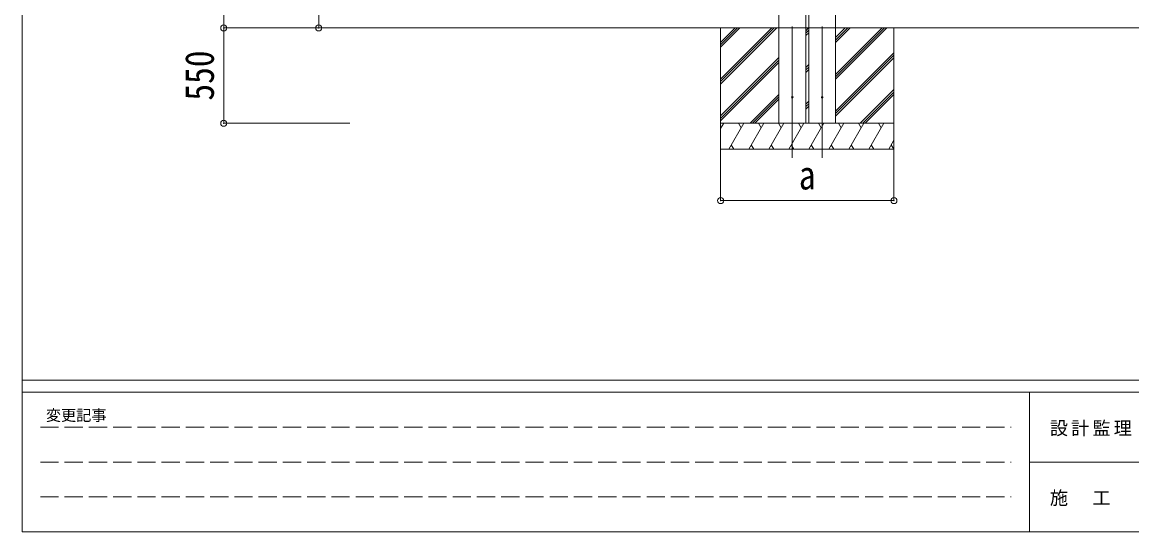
# Model space of a CAD drawing. Units: millimetres at full size; details may follow other scales. Extents: x -9783 to 33612, y -6828 to 13249.
# Drawn here: x -9783 to -3378, y -6828 to -3887 of the extents above; entities that cross this region are included whole.
import ezdxf
from ezdxf.enums import TextEntityAlignment as Align

# ---------------------------------------------------------------- set-up
doc = ezdxf.new("R2010")
doc.units = ezdxf.units.MM
doc.header["$LTSCALE"] = 35
doc.header["$PDMODE"] = 32
doc.header["$PDSIZE"] = 35
doc.linetypes.add('DASHED3', pattern=[4, 3, -1])
for name, color, linetype, lineweight in [('0-0_0', 7, 'Continuous', 9), ('0-1_本体', 4, 'Continuous', 9), ('0-2_部品', 7, 'Continuous', 9), ('0-8_PARTS2', 2, 'Continuous', 9), ('0-A_寸法', 6, 'Continuous', 9), ('F-0_240', 7, 'Continuous', 9)]:
    doc.layers.add(name, color=color, linetype=linetype, lineweight=lineweight)
doc.styles.add('ＭＳ ゴシック', font='')
doc.styles.get('ＭＳ ゴシック').set_extended_font_data('MS Gothic')

msp = doc.modelspace()

# ---------------------------------------------------------------- linework, layer by layer
at = {"layer": '0-0_0'}
for p, q in [((-8255.19, -3920.32), (-2248.52, -3920.32)), ((-5751.22, -3920.32), (-5751.22, -4620.32)), ((-5751.22, -4215.65), (-5455.89, -3920.32)), ((-5751.22, -4229.79), (-5441.75, -3920.32)), ((-5751.22, -4243.94), (-5427.6, -3920.32)), ((-5751.22, -4003.52), (-5668.02, -3920.32)), ((-5751.22, -4017.66), (-5653.88, -3920.32)), ((-5751.22, -4031.8), (-5639.74, -3920.32)), ((-5259.96, -3920.32), (-5242.94, -3920.32)), ((-5259.49, -3936.06), (-5243.75, -3920.32)), ((-5259.49, -3950.2), (-5242.94, -3933.66)), ((-5259.49, -3964.35), (-5242.94, -3947.8)), ((-5087.44, -4216.56), (-4791.2, -3920.32)), ((-5087.44, -4188.28), (-4819.49, -3920.32)), ((-5087.44, -4202.42), (-4805.34, -3920.32)), ((-5087.44, -4004.43), (-5003.33, -3920.32)), ((-5087.44, -3990.29), (-5017.48, -3920.32)), ((-5087.44, -3976.15), (-5031.62, -3920.32)), ((-4751.22, -3920.32), (-4751.22, -4620.32)), ((-5751.22, -4427.78), (-5414.99, -4091.56)), ((-5087.44, -4400.41), (-4751.22, -4064.19)), ((-5087.44, -4414.55), (-4751.22, -4078.33)), ((-5087.44, -4428.69), (-4751.22, -4092.47)), ((-5751.22, -4441.92), (-5414.99, -4105.7)), ((-5751.22, -4456.07), (-5414.99, -4119.84)), ((-5259.49, -4148.19), (-5242.94, -4131.64)), ((-5259.49, -4162.33), (-5242.94, -4145.79)), ((-5259.49, -4176.48), (-5242.94, -4159.93)), ((-4945.23, -4470.32), (-4751.22, -4276.32)), ((-4931.08, -4470.32), (-4751.22, -4290.46)), ((-5581.62, -4470.32), (-5414.99, -4303.69)), ((-5567.48, -4470.32), (-5414.99, -4317.83)), ((-5553.34, -4470.32), (-5414.99, -4331.98)), ((-5259.49, -4360.32), (-5242.94, -4343.78)), ((-4916.94, -4470.32), (-4751.22, -4304.6)), ((-5259.49, -4374.47), (-5242.94, -4357.92)), ((-5259.49, -4388.61), (-5242.94, -4372.06)), ((-4751.22, -4470.32), (-5751.22, -4470.32)), ((-5751.22, -4500.56), (-5733.76, -4470.32)), ((-5704.89, -4620.32), (-5618.29, -4470.32)), ((-5633.29, -4496.31), (-5648.29, -4470.32)), ((-5589.42, -4620.32), (-5502.82, -4470.32)), ((-5517.82, -4496.31), (-5532.82, -4470.32)), ((-5473.95, -4620.32), (-5387.35, -4470.32)), ((-5402.35, -4496.31), (-5417.35, -4470.32)), ((-5358.48, -4620.32), (-5271.88, -4470.32)), ((-5286.88, -4496.31), (-5301.88, -4470.32)), ((-5243.01, -4620.32), (-5156.41, -4470.32)), ((-5171.41, -4496.31), (-5186.41, -4470.32)), ((-5127.54, -4620.32), (-5040.94, -4470.32)), ((-5055.94, -4496.3), (-5070.94, -4470.32)), ((-5012.07, -4620.32), (-4925.47, -4470.32)), ((-4955.47, -4470.32), (-4940.47, -4496.3)), ((-4896.6, -4620.32), (-4810, -4470.32)), ((-4825, -4496.3), (-4840, -4470.32)), ((-5748.76, -4496.31), (-5751.22, -4492.05)), ((-5689.89, -4594.34), (-5674.89, -4620.32)), ((-5574.42, -4594.34), (-5559.42, -4620.32)), ((-5458.95, -4594.34), (-5443.95, -4620.32)), ((-5343.48, -4594.34), (-5328.48, -4620.32)), ((-5228.01, -4594.34), (-5213.01, -4620.32)), ((-5112.54, -4594.34), (-5097.54, -4620.32)), ((-4997.07, -4594.34), (-4982.07, -4620.32)), ((-4881.6, -4594.34), (-4866.6, -4620.32)), ((-4781.13, -4620.32), (-4751.22, -4568.51)), ((-4766.13, -4594.34), (-4751.22, -4620.32)), ((-5751.22, -4620.32), (-4751.22, -4620.32))]:
    msp.add_line(p, q, dxfattribs=at)
at = {"layer": '0-1_本体'}
for p, q in [((-5415.46, -990.32), (-5415.46, -4470.32)), ((-5087.44, -990.32), (-5087.44, -4470.32)), ((-5259.96, -1165.44), (-5259.96, -4470.32)), ((-5242.94, -1165.44), (-5242.94, -4470.32))]:
    msp.add_line(p, q, dxfattribs=at)
at = {"layer": '0-2_部品'}
for centre in [(-5337.71, -4320.32), (-5165.19, -4320.32)]:
    msp.add_circle(centre, 4.5, dxfattribs=at)
at = {"layer": '0-8_PARTS2'}
for p, q in [((-5337.71, -3911.12), (-5337.71, -4670.32)), ((-5165.19, -3911.12), (-5165.19, -4670.32))]:
    msp.add_line(p, q, dxfattribs=at)
at = {"layer": '0-A_寸法'}
for p, q in [((-8619.43, -3920.32), (-8619.43, -1013.92)), ((-8071.46, -3920.32), (-8071.46, -1120.32)), ((-8619.43, -3920.32), (-7891.32, -3920.32)), ((-8619.43, -4470.32), (-8619.43, -3920.32)), ((-8619.43, -4470.32), (-7891.32, -4470.32)), ((-5751.22, -4916.71), (-5751.22, -4620.32)), ((-5751.22, -4676.73), (-5751.22, -4620.32)), ((-4751.22, -4916.71), (-4751.22, -4620.32)), ((-5751.22, -4916.71), (-4751.22, -4916.71))]:
    msp.add_line(p, q, dxfattribs=at)
for p in [(-8619.43, -3920.32), (-8071.46, -3920.32), (-8619.43, -4470.32), (-5751.22, -4916.71), (-4751.22, -4916.71)]:
    msp.add_point(p, dxfattribs=at)
at = {"layer": 'F-0_240', "color": 5}
for p, q in [((-9783.03, 6751.9), (-9783.03, -6828.1)), ((-9783.03, -5953.1), (9396.97, -5953.1)), ((-9783.03, -6023.1), (6285.75, -6023.1)), ((-3969.25, -6023.1), (-3969.25, -6828.1)), ((-3969.25, -6425.6), (3205.75, -6425.6)), ((-9783.03, -6828.1), (9396.97, -6828.1))]:
    msp.add_line(p, q, dxfattribs=at)
at = {"layer": 'F-0_240', "color": 4, "linetype": 'DASHED3'}
for p, q in [((-9678.03, -6224.35), (-4074.25, -6224.35)), ((-9678.03, -6425.6), (-4074.25, -6425.6)), ((-9678.03, -6626.85), (-4074.25, -6626.85))]:
    msp.add_line(p, q, dxfattribs=at)

# ---------------------------------------------------------------- texts
at = {"layer": '0-A_寸法', "color": 7, "style": 'ＭＳ ゴシック', "width": 0.85}
msp.add_text('550', height=166.8, rotation=90, dxfattribs=at).set_placement((-8626.43, -4339.7), align=Align.BOTTOM_LEFT)
msp.add_text('a', height=166.8, dxfattribs=at).set_placement((-5299.98, -4902.34), align=Align.BOTTOM_LEFT)
at = {"layer": 'F-0_240', "style": 'ＭＳ ゴシック'}
msp.add_text('変更記事', height=64.15, dxfattribs=at).set_placement((-9646.27, -6206.85), align=Align.BOTTOM_LEFT)
at = {"layer": 'F-0_240', "char_height": 76.98, "attachment_point": 7, "style": 'ＭＳ ゴシック'}
for s, insert in [('\\T1.17;設計監理', (-3851.04, -6276.85)), ('\\T1.17;施\u3000工', (-3851.04, -6679.35))]:
    msp.add_mtext(s, dxfattribs=dict(at, insert=insert))

doc.saveas('drawing.dxf')
